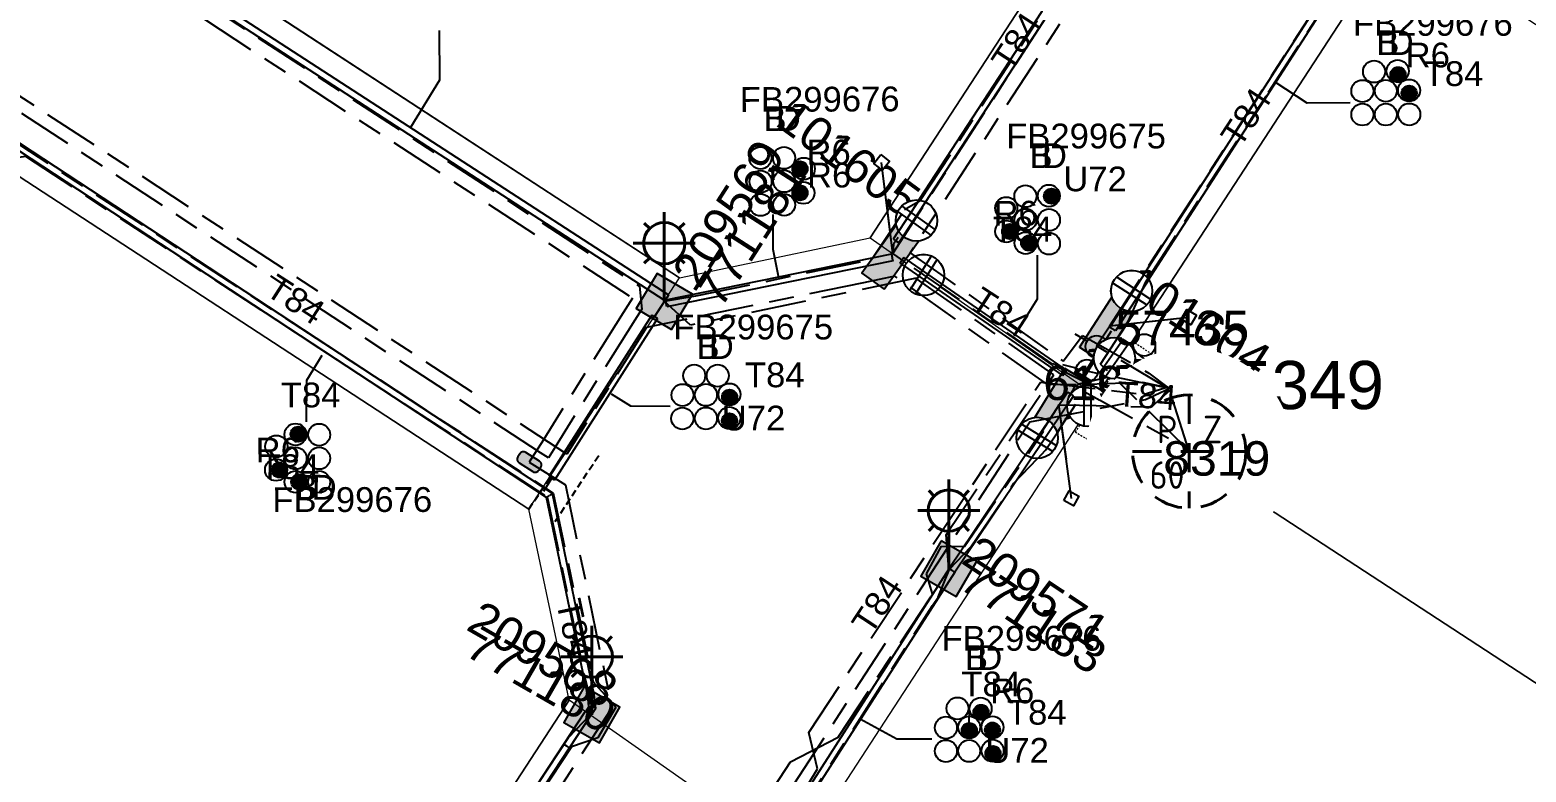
# Model space of a CAD drawing. Header units: metres. Extents: x 0 to 294317, y 0 to 6233398.
# Drawn here: x 293428.3 to 293536.9, y 6231325.6 to 6231379.5 of the extents above; entities that cross this region are included whole.
import ezdxf
from ezdxf.enums import TextEntityAlignment as Align

# ---------------------------------------------------------------- set-up
doc = ezdxf.new("R2010")
doc.units = ezdxf.units.M
for name, pattern in [('Cable Exist UG', [8.2, 4, -1.2, 1.8, -1.2]), ('Dash', [5, 3, -2]), ('DASHED', [0.75, 0.5, -0.25]), ('HIDDEN', [0.375, 0.25, -0.125]), ('HIDDEN2', [0.1875, 0.125, -0.0625])]:
    doc.linetypes.add(name, pattern=pattern)
doc.layers.get('0').update_dxf_attribs({"color": 6})
for name, color, linetype in [('_User Miscellaneous2', 7, 'Continuous'), ('Duct_SP_EXT', 7, 'Continuous'), ('Equip_HV_EXT', 7, 'Continuous'), ('Equip_LV_EXT', 7, 'Continuous'), ('Equip_SL_EXT', 7, 'Continuous'), ('Equip_SP_SL_EXT', 7, 'Continuous'), ('Mains_HV_EXT', 7, 'Continuous'), ('Mains_LV_EXT', 7, 'Continuous'), ('Mains_LV_SL_EXT', 7, 'Continuous'), ('Mains_SL_EXT', 7, 'Continuous'), ('Services_SP_EXT', 7, 'Continuous'), ('Sub_SP_EXT', 7, 'Continuous'), ('SupportsUG_SP_LV_EXT', 7, 'Continuous'), ('SupportsUG_SP_LV_SL_EXT', 7, 'Continuous'), ('Trench_SP_EXT', 7, 'Continuous')]:
    doc.layers.add(name, color=color, linetype=linetype)
for name, color, linetype, lineweight in [('Cadastre Buildings_SP_EXT', 9, 'Continuous', 5), ('Cadastre Land Parcels_SP_EXT', 9, 'Continuous', 5), ('Cadastre Other Property_SP_EXT', 9, 'HIDDEN', 5), ('Cadastre Roads_SP_EXT', 9, 'Continuous', 5)]:
    doc.layers.add(name, color=color, linetype=linetype, lineweight=lineweight)
doc.layers.add('UNKNOWN_FEATURES', color=1, linetype='DASHED', plot=False)
doc.styles.add('COLUMN_LABEL', font='arial.ttf')
doc.styles.add('iecARIAL', font='arial.ttf', dxfattribs={"height": 2})
doc.styles.add('IESYMBOL1', font='isocp.shx')
doc.styles.add('POLE_LABEL', font='arial.ttf')
doc.styles.add('SLCP_LABEL', font='arial.ttf', dxfattribs={"height": 3.5})
doc.styles.get("Standard").update_dxf_attribs({"font": 'arial.ttf'})
doc.styles.add('SWITCH_LABEL', font='arial.ttf', dxfattribs={"height": 2.5})

# ---------------------------------------------------------------- blocks, each defined once
blk = doc.blocks.new('SUB_PADMOUNT_EXT')
for points in [[(0, 0), (-3.84, 1.92), (-3.84, -1.92)], [(0, 0), (3.84, 1.92), (3.84, -1.92)]]:
    blk.add_hatch(color=256).paths.add_polyline_path(points)
for p, q in [((3.84, 1.92), (-3.84, -1.92)), ((-3.84, 1.92), (3.84, -1.92))]:
    blk.add_line(p, q)
blk.add_lwpolyline([(-3.84, -1.92), (3.84, -1.92), (3.84, 1.92), (-3.84, 1.92)], close=True)
for tag, height, flags, p in [('ASSET_NUM', 3.5, 8, (2, 2)), ('STREET_CODE', 0.2, 9, (1.5, 0)), ('CONSTRUCTED_VOLTAGE', 0.2, 9, (1.5, -0.2)), ('OPERATING_VOLTAGE', 0.2, 9, (1.5, -0.6)), ('ORIENTATION', 0.2, 9, (1.5, -0.8)), ('OWNED_BY', 0.2, 9, (1.5, -1)), ('NO_PHASES', 0.2, 9, (1.5, -0.4)), ('OPERATED_BY', 0.2, 9, (1.5, -1.2)), ('SECONDARY_VOLTAGE', 0.2, 9, (1.5, -1.6)), ('STATE', 0.2, 9, (1.5, -1.8)), ('SUBSTATION_TYPE', 0.2, 9, (1.5, -2.2)), ('MAINTAINED_BY', 0.2, 9, (1.5, -1.4)), ('PARENT', 0.2, 9, (1.5, -2)), ('STREETNAME', 0.2, 9, (1.5, -3)), ('SUBURB', 0.2, 9, (1.5, -3.2)), ('USAGE', 0.2, 9, (1.5, -2.4)), ('LEGEND', 0.2, 9, (1.5, -2.6)), ('LOCATION', 0.2, 9, (1.5, -2.8)), ('Z', 0.2, 1, (1.5, -3.6)), ('NOTES', 0.2, 9, (1.5, -3.4))]:
    blk.add_attdef(tag, text='', height=height, dxfattribs=dict(flags=flags)).set_placement(p, align=Align.MIDDLE_LEFT)
blk = doc.blocks.new('COLUMN_EXT')
blk.add_hatch(color=256).paths.add_polyline_path([(-1.49, 1.48), (-1.49, -1.49), (1.48, -1.49), (1.48, 1.48)])
blk.add_lwpolyline([(-1.49, -1.49), (1.48, -1.49), (1.48, 1.48), (-1.49, 1.48)], close=True)
for tag, height, style, flags, p in [('ASSET_NUM', 2.5, 'COLUMN_LABEL', 8, (2, 2)), ('STRUCTURE_PLANT_NUMBER', 0.2, 'POLE_LABEL', 9, (1.81, 0.03)), ('STREET_CODE', 0.2, 'COLUMN_LABEL', 9, (1.81, -0.2))]:
    blk.add_attdef(tag, text='', height=height, dxfattribs=dict(style=style, flags=flags)).set_placement(p, align=Align.MIDDLE_LEFT)
at = {"flags": 9}
for tag, p in [('COLUMN_TYPE', (1.81, -0.4)), ('OWNED_BY', (1.81, -0.6)), ('STATE', (1.81, -0.8)), ('USAGE', (1.81, -1)), ('STREETNAME', (1.81, -1.6)), ('SUBURB', (1.81, -1.8)), ('LEGEND', (1.81, -1.2)), ('LOCATION', (1.81, -1.4)), ('NOTES', (1.81, -2))]:
    blk.add_attdef(tag, text='', height=0.2, dxfattribs=at).set_placement(p, align=Align.MIDDLE_LEFT)
at = {"flags": 1}
blk.add_attdef('Z', (1.81, -2.35), '', height=0.2, dxfattribs=at)
blk = doc.blocks.new('PILLAR_EXT')
blk.add_hatch(color=256).paths.add_polyline_path([(-2.475, 0.99), (-2.475, -0.99), (2.475, -0.99), (2.475, 0.99)])
blk.add_lwpolyline([(-2.475, -0.99), (2.475, -0.99), (2.475, 0.99), (-2.475, 0.99)], close=True)
at = {"style": 'iecARIAL', "flags": 8}
blk.add_attdef('ASSET_NUM', (1.5, 3.5), '', height=2.5, dxfattribs=at)
for tag, p, flags in [('OWNED_BY', (0, -0.2), 9), ('STATE', (0, -0.4), 9), ('SUPPORT_TYPE', (0, -0.6), 9), ('USAGE', (0, -0.8), 9), ('LEGEND', (0, -1), 9), ('LOCATION', (0, -1.2), 9), ('STREETNAME', (0, -1.8), 9), ('SUBURB', (0, -2), 1), ('NOTES', (0, -1.4), 9), ('PARENT', (0, -1.6), 9)]:
    blk.add_attdef(tag, p, '', height=0.2, dxfattribs=dict(flags=flags))
blk = doc.blocks.new('DUCT_EXT')
blk.add_circle((0, 0.8), 0.8)
at = {"flags": 1}
blk.add_attdef('Z', (0, 0), '', height=0.2, dxfattribs=at)
at = {"flags": 9}
for tag, p in [('DUCT_CODE', (0, 0)), ('XSECT_TYPE', (0, -0.2)), ('STATE', (0, -0.6)), ('FB_REFERENCE', (0, -0.4)), ('NOTES', (0, -0.8))]:
    blk.add_attdef(tag, text='', height=0.2, dxfattribs=at).set_placement(p, align=Align.MIDDLE_LEFT)
blk = doc.blocks.new('SL_LANTERN_EXT')
at = {"lineweight": 40}
for p, q in [((-1.46, 5.68), (-1.06, 5.28)), ((0, 1.97), (0, 6.47)), ((1.46, 5.68), (1.06, 5.28)), ((-2.25, 4.22), (2.25, 4.22)), ((-1.46, 2.76), (-1.06, 3.16)), ((0, 0), (0, 2.72)), ((1.46, 2.76), (1.06, 3.16))]:
    blk.add_line(p, q, dxfattribs=at)
blk.add_circle((0, 4.22), 1.5, dxfattribs=at)
at = {"style": 'iecARIAL', "flags": 8}
blk.add_attdef('ASSET_NUM', (1.5, 1.5), '', height=2.5, dxfattribs=at)
for tag, p, height, flags in [('CONSTRUCTED_VOLTAGE', (0.98, -0.65), 0.2, 9), ('CONTROL_TYPE', (0.98, -0.85), 0.2, 9), ('LANTERN_PURPOSE', (0.98, -1.05), 0.2, 9), ('LANTERN_TYPE', (0.98, -1.25), 0.2, 9), ('LNUMBER', (2.18, -3.25), 2.5, 8), ('OPERATING_VOLTAGE', (0.98, -1.65), 0.2, 9), ('ORIENTATION', (0.98, -1.85), 0.2, 9), ('OWNED_BY', (0.98, -2.05), 0.2, 9), ('STATE', (0.98, -2.25), 0.2, 9), ('NO_PHASES', (0.98, -1.45), 0.2, 9), ('USAGE', (0.98, -2.45), 0.2, 9), ('CEXIST', (0.98, -2.65), 0.2, 9), ('CNEW', (0.98, -2.85), 0.2, 9), ('CNUMBER', (0.98, -3.05), 0.2, 9), ('CREMOVE', (0.98, -3.25), 0.2, 9), ('CREPLACE', (0.98, -3.45), 0.2, 9), ('LKINGHEIGHT', (0.98, -3.65), 0.2, 9), ('LBRACKET', (0.98, -3.85), 0.2, 9), ('LBRACKETVOCAB', (0.98, -4.05), 0.2, 9), ('LCATEGORY', (0.98, -4.25), 0.2, 9), ('LCHARGE1', (0.98, -4.45), 0.2, 9), ('LCHARGE1PERCENT', (0.98, -4.65), 0.2, 9), ('LCHARGE2', (0.98, -4.85), 0.2, 9), ('LCHARGE2PERCENT', (0.98, -5.05), 0.2, 9), ('LCHARGE3', (0.98, -5.25), 0.2, 9), ('LCHARGE3PERCENT', (0.98, -5.45), 0.2, 9), ('LEXIST', (0.98, -5.65), 0.2, 9), ('LLAMP', (0.98, -5.85), 0.2, 9), ('LLAMPVOCAB', (0.98, -6.05), 0.2, 9), ('LMAST', (0.98, -6.25), 0.2, 9), ('LMASTVOCAB', (0.98, -6.45), 0.2, 9), ('LNEW', (0.98, -6.65), 0.2, 9), ('LANTNUMBER', (0.98, -6.85), 0.2, 9), ('LOUTREACH', (0.98, -7.25), 0.2, 9), ('LOUTREACHVOCAB', (0.98, -7.45), 0.2, 9), ('LRATECODE', (0.98, -7.65), 0.2, 9), ('LREMOVE', (0.98, -7.85), 0.2, 9), ('LREPLACE', (0.98, -8.05), 0.2, 9), ('LTYPE', (0.98, -8.25), 0.2, 9), ('LTYPEVOCAB', (0.98, -8.45), 0.2, 9), ('LEGEND', (0.98, -8.65), 0.2, 9), ('LOCATION', (0.98, -8.85), 0.2, 9), ('STREETNAME', (0.98, -9.25), 0.2, 9), ('SUBURB', (0.98, -9.45), 0.2, 1), ('NOTES', (0.98, -9.05), 0.2, 9)]:
    blk.add_attdef(tag, p, '', height=height, dxfattribs=dict(flags=flags))
blk = doc.blocks.new('CCP_EXT')
at = {"flags": 9}
for tag, p in [('STATE', (0, -1.8)), ('LEGEND', (0, -1.4)), ('LIFE_SUPPORT', (0, -1.6)), ('NOTES', (0, -2))]:
    blk.add_attdef(tag, text='', height=0.2, dxfattribs=at).set_placement(p, align=Align.MIDDLE_LEFT)
blk.add_wipeout([(0, 0.57), (0.57, 0), (0, -0.57), (-0.57, 0)])
blk.add_lwpolyline([(-0.57, 0), (0, 0.57), (0.57, 0), (0, -0.57), (-0.57, 0)])
at = {"flags": 1}
blk.add_attdef('Z', (0, 0), '', height=0.2, dxfattribs=at)
at = {"flags": 9}
for tag, p in [('CCP_TYPE', (0, 0)), ('CONSTRUCTED_VOLTAGE', (0, -0.2)), ('OPERATING_VOLTAGE', (0, -0.6)), ('ORIENTATION', (0, -0.8)), ('OWNED_BY', (0, -1)), ('NO_PHASES', (0, -0.4)), ('USAGE', (0, -1.2))]:
    blk.add_attdef(tag, text='', height=0.2, dxfattribs=at).set_placement(p, align=Align.MIDDLE_LEFT)
blk = doc.blocks.new('HV_STJ_EXT')
h = blk.add_hatch(color=256)
edge = h.paths.add_edge_path()
edge.add_ellipse((-0.59, 0.13), major_axis=(0.226, 0.226), ratio=1, start_angle=45, end_angle=135)
edge.add_line((-0.91, 0.13), (-0.91, -0.13))
edge.add_ellipse((-0.59, -0.13), major_axis=(0.226, 0.226), ratio=1, start_angle=135, end_angle=225)
edge.add_line((-0.59, -0.45), (0.59, -0.45))
edge.add_ellipse((0.59, -0.13), major_axis=(-0.226, 0.226), ratio=1, start_angle=135, end_angle=225)
edge.add_line((0.91, -0.13), (0.91, 0.13))
edge.add_ellipse((0.59, 0.13), major_axis=(-0.226, 0.226), ratio=1, start_angle=225, end_angle=315)
edge.add_line((0.59, 0.45), (-0.59, 0.45))
blk.add_lwpolyline([(-0.91, 0.13), (-0.91, -0.13, 0.414214), (-0.59, -0.45), (0.59, -0.45, 0.414214), (0.91, -0.13), (0.91, 0.13, 0.414214), (0.59, 0.45), (-0.59, 0.45, 0.414214)], format="xyb", close=True)
for tag, flags, p in [('ORIENTATION', 9, (1.5, 0)), ('Z', 1, (1.5, -0.8)), ('USAGE', 9, (1.5, -0.2)), ('LEGEND', 9, (1.5, -0.4)), ('NOTES', 9, (1.5, -0.6))]:
    blk.add_attdef(tag, text='', height=0.2, dxfattribs=dict(flags=flags)).set_placement(p, align=Align.MIDDLE_LEFT)
blk = doc.blocks.new('LV_UG_DFUSE_CLOSED_EXT')
for points in [[(1, 0), (0, 0)], [(5.04, 0.73), (2.16, -0.72)], [(5.05, -0.71), (2.16, 0.72)], [(6.2, 0.01), (7.2, 0.01)]]:
    blk.add_lwpolyline(points)
for centre in [(1.8, 0), (5.4, 0.01)]:
    blk.add_circle(centre, 0.8)
at = {"flags": 9}
for tag, p in [('ACTUAL_STATUS', (0, 0)), ('CONSTRUCTED_VOLTAGE', (0, -0.2)), ('OPERATING_VOLTAGE', (0, -0.6)), ('ORIENTATION', (0, -0.8)), ('STATE', (0, -1)), ('NO_PHASES', (0, -0.4)), ('SWITCH_TYPE', (0, -1.2)), ('USAGE', (0, -1.4)), ('NOTES', (0, -1.6))]:
    blk.add_attdef(tag, text='', height=0.2, dxfattribs=at).set_placement(p, align=Align.MIDDLE_LEFT)
at = {"flags": 1}
blk.add_attdef('Z', (0, 0), '', height=0.2, dxfattribs=at)
blk = doc.blocks.new('LV_UG_LINKS_CLOSED_EXT')
blk.add_wipeout([(-1.06, 1.06), (-1.18, 0.92), (-1.29, 0.76), (-1.37, 0.59), (-1.43, 0.42), (-1.48, 0.23), (-1.49, 0.05), (-1.49, -0.14), (-1.46, -0.33), (-1.41, -0.51), (-1.33, -0.68), (-1.24, -0.84), (-1.12, -0.99), (-0.99, -1.12), (-0.84, -1.24), (-0.68, -1.33), (-0.51, -1.41), (-0.33, -1.46), (-0.14, -1.49), (0.05, -1.49), (0.23, -1.48), (0.42, -1.43), (0.59, -1.37), (0.76, -1.29), (0.92, -1.18), (1.06, -1.06), (1.18, -0.92), (1.29, -0.76), (1.37, -0.59), (1.43, -0.42), (1.48, -0.23), (1.49, -0.05), (1.49, 0.14), (1.46, 0.33), (1.41, 0.51), (1.33, 0.68), (1.24, 0.84), (1.12, 0.99), (0.99, 1.12), (0.84, 1.24), (0.68, 1.33), (0.51, 1.41), (0.33, 1.46), (0.14, 1.49), (-0.05, 1.49), (-0.23, 1.48), (-0.42, 1.43), (-0.59, 1.37), (-0.76, 1.29), (-0.92, 1.18)])
for p, q in [((-0.25, -1.48), (-0.25, 1.48)), ((0.25, -1.48), (0.25, 1.48))]:
    blk.add_line(p, q)
blk.add_circle((0, 0), 1.5)
at = {"flags": 9}
for tag, p in [('ACTUAL_STATUS', (0, 0)), ('CONSTRUCTED_VOLTAGE', (0, -0.2)), ('OPERATING_VOLTAGE', (0, -0.6)), ('ORIENTATION', (0, -0.8)), ('STATE', (0, -1)), ('NO_PHASES', (0, -0.4)), ('SWITCH_TYPE', (0, -1.2)), ('USAGE', (0, -1.4)), ('NOTES', (0, -1.6))]:
    blk.add_attdef(tag, text='', height=0.2, dxfattribs=at).set_placement(p, align=Align.MIDDLE_LEFT)
at = {"flags": 1}
blk.add_attdef('Z', (0, 0), '', height=0.2, dxfattribs=at)
blk = doc.blocks.new('SWG_HOLEC_SU_NO_EXT')
blk.add_line((1.8, -2), (5.8, -2))
for points in [[(1, 0), (0, 0)], [(6.6, 0), (7.6, 0)]]:
    blk.add_lwpolyline(points)
for points in [[(1.8, -0.8, 1), (1.8, 0.8, 1)], [(5.8, -0.8, 1), (5.8, 0.8, 1)]]:
    blk.add_lwpolyline(points, format="xyb", close=True)
at = {"insert": (5.31, -3.64), "char_height": 1.4, "width": 3.8863, "attachment_point": 1, "rotation": 180}
blk.add_mtext('{\\fArial|b0|i0|c0|p34;N/O}', dxfattribs=at)
at = {"style": 'SWITCH_LABEL', "flags": 8}
blk.add_attdef('ASSET_NUM', text='', height=2.5, rotation=179.9544, dxfattribs=at).set_placement((-2.4, 0), align=Align.MIDDLE_LEFT)
at = {"flags": 1}
blk.add_attdef('Z', (0, 0), '', height=0.2, dxfattribs=at)
at = {"flags": 9}
for tag, p in [('ACTUAL_STATUS', (0, -0.4)), ('CONSTRUCTED_VOLTAGE', (0, -0.6)), ('OPERATING_VOLTAGE', (0, -1)), ('NO_PHASES', (0, -0.8)), ('ORIENTATION', (0, -1.2)), ('OWNED_BY', (0, -1.4)), ('STATE', (0, -1.8)), ('SWITCH_TYPE', (0, -2)), ('PARENT', (0, -1.6)), ('USAGE', (0, -2.2)), ('STREETNAME', (0, -2.6)), ('SUBURB', (0, -2.8)), ('LOCATION', (0, -2.4)), ('NOTES', (0, -3))]:
    blk.add_attdef(tag, text='', height=0.2, dxfattribs=at).set_placement(p, align=Align.MIDDLE_LEFT)
at = {"style": 'SWITCH_LABEL', "flags": 9}
blk.add_attdef('STREET_CODE', text='', height=0.2, dxfattribs=at).set_placement((0, -0.2), align=Align.MIDDLE_LEFT)
blk = doc.blocks.new('SWG_HOLEC_SU_EXT')
blk.add_line((1.8, -2), (5.8, -2))
for points in [[(1, 0), (0, 0)], [(6.6, 0), (7.6, 0)]]:
    blk.add_lwpolyline(points)
for points in [[(1.8, -0.8, 1), (1.8, 0.8, 1)], [(5.8, -0.8, 1), (5.8, 0.8, 1)]]:
    blk.add_lwpolyline(points, format="xyb", close=True)
at = {"style": 'SWITCH_LABEL', "flags": 8}
blk.add_attdef('ASSET_NUM', text='', height=2.5, rotation=179.9544, dxfattribs=at).set_placement((-2.4, 0), align=Align.MIDDLE_LEFT)
at = {"flags": 1}
blk.add_attdef('Z', (0, 0), '', height=0.2, dxfattribs=at)
at = {"flags": 9}
for tag, p in [('ACTUAL_STATUS', (0, -0.4)), ('CONSTRUCTED_VOLTAGE', (0, -0.6)), ('OPERATING_VOLTAGE', (0, -1)), ('NO_PHASES', (0, -0.8)), ('ORIENTATION', (0, -1.2)), ('OWNED_BY', (0, -1.4)), ('STATE', (0, -1.8)), ('SWITCH_TYPE', (0, -2)), ('PARENT', (0, -1.6)), ('USAGE', (0, -2.2)), ('STREETNAME', (0, -2.6)), ('SUBURB', (0, -2.8)), ('LOCATION', (0, -2.4)), ('NOTES', (0, -3))]:
    blk.add_attdef(tag, text='', height=0.2, dxfattribs=at).set_placement(p, align=Align.MIDDLE_LEFT)
at = {"style": 'SWITCH_LABEL', "flags": 9}
blk.add_attdef('STREET_CODE', text='', height=0.2, dxfattribs=at).set_placement((0, -0.2), align=Align.MIDDLE_LEFT)
blk = doc.blocks.new('CABLE_LARGE_EXT')
h = blk.add_hatch(color=256)
edge = h.paths.add_edge_path()
edge.add_arc((0, 0.55), 0.55, 0, 360)
blk.add_circle((0, 0.55), 0.55)
at = {"flags": 1}
blk.add_attdef('Z', (0, 0), '', height=0.2, dxfattribs=at)
at = {"flags": 9}
for tag, p in [('COND_CODE', (0, 0)), ('STATE', (0, -0.4)), ('XSECT_SIZE', (0, -0.6)), ('FB_REFERENCE', (0, -0.2)), ('NOTES', (0, -0.8))]:
    blk.add_attdef(tag, text='', height=0.2, dxfattribs=at).set_placement(p, align=Align.MIDDLE_LEFT)
blk = doc.blocks.new('SLCP_ZELL_EXT')
blk.add_wipeout([(-0.24, 7.5), (-0.71, 7.47), (-1.17, 7.41), (-1.64, 7.32), (-2.09, 7.21), (-2.54, 7.06), (-2.98, 6.89), (-3.41, 6.69), (-3.82, 6.46), (-4.22, 6.21), (-4.6, 5.93), (-4.96, 5.63), (-5.31, 5.31), (-5.63, 4.96), (-5.93, 4.6), (-6.21, 4.22), (-6.46, 3.82), (-6.69, 3.41), (-6.89, 2.98), (-7.06, 2.54), (-7.21, 2.09), (-7.32, 1.64), (-7.41, 1.17), (-7.47, 0.71), (-7.5, 0.24), (-7.5, -0.24), (-7.47, -0.71), (-7.41, -1.17), (-7.32, -1.64), (-7.21, -2.09), (-7.06, -2.54), (-6.89, -2.98), (-6.69, -3.41), (-6.46, -3.82), (-6.21, -4.22), (-5.93, -4.6), (-5.63, -4.96), (-5.31, -5.31), (-4.96, -5.63), (-4.6, -5.93), (-4.22, -6.21), (-3.82, -6.46), (-3.41, -6.69), (-2.98, -6.89), (-2.54, -7.06), (-2.09, -7.21), (-1.64, -7.32), (-1.17, -7.41), (-0.71, -7.47), (-0.24, -7.5), (0.24, -7.5), (0.71, -7.47), (1.17, -7.41), (1.64, -7.32), (2.09, -7.21), (2.54, -7.06), (2.98, -6.89), (3.41, -6.69), (3.82, -6.46), (4.22, -6.21), (4.6, -5.93), (4.96, -5.63), (5.31, -5.31), (5.63, -4.96), (5.93, -4.6), (6.21, -4.22), (6.46, -3.82), (6.69, -3.41), (6.89, -2.98), (7.06, -2.54), (7.21, -2.09), (7.32, -1.64), (7.41, -1.17), (7.47, -0.71), (7.5, -0.24), (7.5, 0.24), (7.47, 0.71), (7.41, 1.17), (7.32, 1.64), (7.21, 2.09), (7.06, 2.54), (6.89, 2.98), (6.69, 3.41), (6.46, 3.82), (6.21, 4.22), (5.93, 4.6), (5.63, 4.96), (5.31, 5.31), (4.96, 5.63), (4.6, 5.93), (4.22, 6.21), (3.82, 6.46), (3.41, 6.69), (2.98, 6.89), (2.54, 7.06), (2.09, 7.21), (1.64, 7.32), (1.17, 7.41), (0.71, 7.47), (0.24, 7.5)])
at = {"linetype": 'Dash', "lineweight": 40, "ltscale": 0.7}
for p, q in [((0, 4.11), (0, -4.11)), ((-4.11, 0), (4.11, 0))]:
    blk.add_line(p, q, dxfattribs=at)
blk.add_circle((0, 0), 4.11, dxfattribs=at)
at = {"lineweight": 40, "style": 'IESYMBOL1'}
for s, p in [('P', (-1.6, 0)), ('Z', (1.7, 0)), ('60', (-1.61, -3.31))]:
    blk.add_text(s, height=2, dxfattribs=at).set_placement(p, align=Align.BOTTOM_CENTER)
at = {"style": 'SLCP_LABEL'}
for tag, height, flags, p in [('ASSET_NUM', 2.5, 8, (2, 2)), ('STREET_CODE', 0.2, 9, (0, -0.2))]:
    blk.add_attdef(tag, text='', height=height, dxfattribs=dict(at, flags=flags)).set_placement(p, align=Align.MIDDLE_LEFT)
at = {"flags": 1}
blk.add_attdef('Z', (0, 0), '', height=0.2, dxfattribs=at)
at = {"flags": 9}
for tag, p in [('CONSTRUCTED_VOLTAGE', (0, -0.4)), ('CONTROL_TYPE', (0, -0.6)), ('OPERATING_VOLTAGE', (0, -1)), ('NO_PHASES', (0, -0.8)), ('ORIENTATION', (0, -1.2)), ('OWNED_BY', (0, -1.4)), ('STATE', (0, -2)), ('USAGE', (0, -1.6)), ('LOCATION', (0, -1.8)), ('NOTES', (0, -2.2))]:
    blk.add_attdef(tag, text='', height=0.2, dxfattribs=at).set_placement(p, align=Align.MIDDLE_LEFT)

msp = doc.modelspace()

# ---------------------------------------------------------------- linework, layer by layer
at = {"layer": 'Cadastre Land Parcels_SP_EXT', "linetype": 'Continuous'}
for points in [[(293489.29, 6231364.36), (293511.2, 6231397.99), (293463.34, 6231429.2), (293435.96, 6231387.21), (293475.44, 6231361.45), (293489.29, 6231364.36)], [(293483.84, 6231319.27), (293545.58, 6231278.97), (293566.93, 6231312.87), (293505.7, 6231352.85), (293483.84, 6231319.27)]]:
    msp.add_lwpolyline(points, close=True, dxfattribs=at)
msp.add_lwpolyline([(293452.51, 6231307.86), (293467.43, 6231330.78), (293464.5, 6231344.65), (293420.53, 6231373.37)], dxfattribs=at)
at = {"layer": 'Cadastre Roads_SP_EXT', "linetype": 'Continuous'}
msp.add_lwpolyline([(293313.24, 6231443.39), (293340.05, 6231425.91), (293366.85, 6231408.43), (293393.69, 6231390.9), (293420.53, 6231373.37), (293464.5, 6231344.65), (293475.44, 6231361.45), (293368.99, 6231430.91), (293326.69, 6231458.51), (293320.58, 6231451.64), (293313.24, 6231443.39)], close=True, dxfattribs=at)
msp.add_lwpolyline([(293483.84, 6231319.27), (293467.43, 6231330.78), (293452.51, 6231307.86)], dxfattribs=at)
at = {"layer": 'Duct_SP_EXT'}
for p, q in [((293436.54, 6231384.38), (293474.39, 6231359.8)), ((293436.8, 6231384.78), (293474.65, 6231360.21)), ((293466.23, 6231345.8), (293422.59, 6231374.47)), ((293465.8, 6231345.51), (293422.33, 6231374.06)), ((293474.39, 6231359.8), (293474.52, 6231360)), ((293474.65, 6231360.21), (293474.52, 6231360)), ((293474.43, 6231359.82), (293474.48, 6231359.58)), ((293474.53, 6231359.35), (293474.48, 6231359.58)), ((293473.44, 6231358.75), (293465.96, 6231347.02)), ((293473.85, 6231358.49), (293466.36, 6231346.76)), ((293473.44, 6231358.75), (293473.64, 6231358.62)), ((293473.85, 6231358.49), (293473.64, 6231358.62)), ((293503.27, 6231354.36), (293503.41, 6231354.56)), ((293503.54, 6231354.76), (293503.41, 6231354.56)), ((293465.96, 6231347.02), (293466.16, 6231346.89)), ((293466.36, 6231346.76), (293466.16, 6231346.89)), ((293465.8, 6231345.51), (293466.01, 6231345.65)), ((293468.79, 6231331.11), (293465.8, 6231345.51)), ((293466.23, 6231345.8), (293466.01, 6231345.65)), ((293469.26, 6231331.18), (293466.23, 6231345.8)), ((293495.01, 6231340.35), (293482.2, 6231320.34)), ((293495.42, 6231340.09), (293482.61, 6231320.08)), ((293495.01, 6231340.35), (293495.22, 6231340.22)), ((293495.02, 6231340.35), (293495.22, 6231340.22)), ((293495.42, 6231340.08), (293495.22, 6231340.22)), ((293495.42, 6231340.09), (293495.22, 6231340.22)), ((293468.79, 6231331.11), (293469.03, 6231331.14)), ((293468.87, 6231330.33), (293468.79, 6231331.11)), ((293469.26, 6231331.18), (293469.03, 6231331.14)), ((293469.37, 6231330.21), (293469.26, 6231331.18)), ((293467.05, 6231327.59), (293468.61, 6231329.99)), ((293467.45, 6231327.33), (293469.02, 6231329.73)), ((293468.61, 6231329.99), (293468.81, 6231329.86)), ((293468.68, 6231330.04), (293468.87, 6231330.33)), ((293468.68, 6231330.04), (293468.88, 6231329.91)), ((293469.02, 6231329.73), (293468.81, 6231329.86)), ((293468.87, 6231330.33), (293469.12, 6231330.27)), ((293469.08, 6231329.78), (293468.88, 6231329.91)), ((293469.08, 6231329.78), (293469.37, 6231330.21)), ((293469.37, 6231330.21), (293469.12, 6231330.27)), ((293452.65, 6231305.64), (293467.05, 6231327.59)), ((293467.05, 6231327.59), (293467.25, 6231327.46)), ((293467.45, 6231327.33), (293467.25, 6231327.46)), ((293453.05, 6231305.37), (293467.45, 6231327.33))]:
    msp.add_line(p, q, dxfattribs=at)
for points in [[(293457.99, 6231379.4), (293458.02, 6231375.8), (293455.91, 6231372.37)], [(293524.12, 6231374.17), (293521.01, 6231374.14), (293518.67, 6231375.65)], [(293482.22, 6231366.04), (293482.22, 6231363.53), (293482.64, 6231361.47)], [(293501.4, 6231363.11), (293501.4, 6231359.91), (293499.96, 6231357.57)], [(293448.38, 6231350.99), (293448.39, 6231354.02), (293449.51, 6231355.83)], [(293474.76, 6231352.12), (293471.9, 6231352.13), (293470.5, 6231353.01)], [(293496.46, 6231330), (293496.44, 6231329.15)], [(293493.76, 6231327.96), (293491.21, 6231327.95), (293488.56, 6231329.4)], [(293493.76, 6231327.96), (293491.21, 6231327.95), (293488.56, 6231329.4)]]:
    msp.add_lwpolyline(points, dxfattribs=at)
at = {"layer": 'Mains_HV_EXT', "linetype": 'Cable Exist UG'}
msp.add_lwpolyline([(293438.25, 6231395.66), (293438.4, 6231393.65), (293433.12, 6231385.34), (293433.12, 6231385.34), (293434.09, 6231384.7), (293434.09, 6231384.7), (293472.04, 6231359.98), (293471.35, 6231358.9), (293471.35, 6231358.9), (293465.56, 6231349.7), (293464.54, 6231348.08)], dxfattribs=at)
msp.add_lwpolyline([(293464.54, 6231348.08), (293467.16, 6231346.42), (293470.53, 6231330.24), (293454.18, 6231305), (293454.16, 6231304.96), (293454.16, 6231304.96, -0.132867), (293447.31, 6231300.27), (293447.31, 6231300.27), (293447.25, 6231300.26), (293444.75, 6231299.64), (293444.75, 6231299.64, 0.671799), (293439.76, 6231269.53)], format="xyb", dxfattribs=at)
at = {"layer": 'Mains_LV_EXT', "linetype": 'Cable Exist UG'}
msp.add_lwpolyline([(293436.47, 6231384.36), (293438, 6231383.36), (293438, 6231383.36), (293472.53, 6231360.84), (293472.72, 6231359.18), (293472.72, 6231359.18), (293472.2, 6231358.37), (293466.41, 6231349.17), (293465.93, 6231348.38), (293465.35, 6231348.75), (293465.35, 6231348.75), (293427.31, 6231373.65), (293423.94, 6231375.77), (293422.53, 6231374.33)], dxfattribs=at)
msp.add_lwpolyline([(293422.56, 6231374.32), (293426.24, 6231371.97), (293426.24, 6231371.97), (293466.28, 6231345.83), (293469.17, 6231332.11), (293470.82, 6231330.27), (293469.52, 6231328.06), (293467.61, 6231327.4), (293453.15, 6231305.38), (293453.13, 6231305.35), (293453.13, 6231305.35, -0.116791), (293447.5, 6231301.44), (293447.5, 6231301.44), (293447.46, 6231301.43), (293444.05, 6231300.47), (293444.05, 6231300.47, 0.599319), (293436.11, 6231270.68), (293436.11, 6231270.68), (293436.92, 6231269.93), (293438.72, 6231268.87)], format="xyb", dxfattribs=at)
at = {"layer": 'Mains_SL_EXT', "linetype": 'Cable Exist UG'}
msp.add_lwpolyline([(293420.69, 6231375.57), (293421.3, 6231374.01), (293421.3, 6231374.01), (293427.05, 6231370.14), (293427.98, 6231370.28), (293465.84, 6231345.54), (293468.73, 6231331.72), (293468.96, 6231330.5)], dxfattribs=at)
for points in [[(293458.36, 6231269.41), (293461.49, 6231271.43), (293463.17, 6231273.68), (293463.17, 6231273.68, 0.16672), (293466.47, 6231284.88), (293466.47, 6231284.88, -0.163077), (293467.15, 6231296.28), (293467.15, 6231296.28), (293467.2, 6231296.38), (293481.6, 6231318.71), (293482.35, 6231318.93), (293483.45, 6231320.61), (293483.63, 6231321.76), (293493.81, 6231337.67), (293494.23, 6231338.26), (293495.03, 6231340.29)], [(293469, 6231329.78), (293467.36, 6231328.05), (293452.65, 6231305.59), (293452.64, 6231305.57), (293452.64, 6231305.57, -0.107849), (293447.63, 6231302.04), (293447.63, 6231302.04), (293447.58, 6231302.02), (293443.6, 6231300.85), (293443.6, 6231300.85, 1), (293456.3, 6231267.2), (293456.3, 6231267.2), (293457.28, 6231267.81), (293458.36, 6231269.41)]]:
    msp.add_lwpolyline(points, format="xyb", dxfattribs=at)
at = {"layer": 'Trench_SP_EXT', "linetype": 'Cable Exist UG'}
for points in [[(293490.93, 6231363.22), (293490.32, 6231368.15)], [(293491.31, 6231364.37), (293490.98, 6231363.9), (293490.93, 6231363.22)], [(293491.81, 6231362.62), (293490.93, 6231363.22)], [(293473.64, 6231358.62), (293474.52, 6231360)], [(293506.68, 6231357.97), (293511.02, 6231358.44)], [(293503.17, 6231354.74), (293504.86, 6231353.9)], [(293502.96, 6231352.25), (293503.64, 6231347.23)], [(293466.16, 6231346.89), (293465.56, 6231345.95)]]:
    msp.add_lwpolyline(points, dxfattribs=at)
for points in [[(293506.77, 6231357.57), (293504.91, 6231354.65), (293504.91, 6231354.65, 0.403898), (293504.96, 6231353.99), (293504.96, 6231353.99), (293507.21, 6231352.33)], [(293503.69, 6231352.83), (293504.03, 6231353.38), (293504.14, 6231353.55), (293504.14, 6231353.55, -0.120762), (293505.08, 6231353.87)]]:
    msp.add_lwpolyline(points, format="xyb", dxfattribs=at)
at = {"layer": 'UNKNOWN_FEATURES'}
for points in [[(293466.41, 6231343.75), (293469.68, 6231348.7)], [(293464.5, 6231344.65), (293466.08, 6231346.98)]]:
    msp.add_lwpolyline(points, dxfattribs=at)

# ---------------------------------------------------------------- block references
at = {"layer": 'Duct_SP_EXT'}
for name, p in [('DUCT_EXT', (293525.86, 6231375.63)), ('DUCT_EXT', (293527.57, 6231375.67)), ('CABLE_LARGE_EXT', (293527.6, 6231375.66)), ('DUCT_EXT', (293525.01, 6231374.21)), ('DUCT_EXT', (293526.71, 6231374.23)), ('DUCT_EXT', (293528.4, 6231374.26)), ('CABLE_LARGE_EXT', (293528.4, 6231374.31)), ('DUCT_EXT', (293525.01, 6231372.51)), ('DUCT_EXT', (293526.71, 6231372.51)), ('DUCT_EXT', (293528.41, 6231372.52)), ('DUCT_EXT', (293476.51, 6231353.55)), ('DUCT_EXT', (293478.22, 6231353.55)), ('DUCT_EXT', (293475.66, 6231352.14)), ('DUCT_EXT', (293477.36, 6231352.15)), ('DUCT_EXT', (293479.07, 6231352.19)), ('CABLE_LARGE_EXT', (293479.08, 6231352.24)), ('DUCT_EXT', (293475.65, 6231350.44)), ('DUCT_EXT', (293477.36, 6231350.45)), ('DUCT_EXT', (293479.06, 6231350.48)), ('CABLE_LARGE_EXT', (293479.07, 6231350.52)), ('DUCT_EXT', (293495.62, 6231329.39)), ('DUCT_EXT', (293497.3, 6231329.37)), ('DUCT_EXT', (293494.78, 6231327.99)), ('DUCT_EXT', (293496.47, 6231328.02)), ('CABLE_LARGE_EXT', (293497.33, 6231329.36)), ('DUCT_EXT', (293498.16, 6231328.02)), ('CABLE_LARGE_EXT', (293496.48, 6231328.04)), ('CABLE_LARGE_EXT', (293498.16, 6231328.07)), ('DUCT_EXT', (293494.78, 6231326.29)), ('DUCT_EXT', (293496.47, 6231326.3)), ('DUCT_EXT', (293498.17, 6231326.32)), ('CABLE_LARGE_EXT', (293498.2, 6231326.37))]:
    msp.add_blockref(name, p, dxfattribs=at)
for name, p, rotation in [('DUCT_EXT', (293480.52, 6231370.15), 270.2348174576209), ('DUCT_EXT', (293482.23, 6231370.16), 270.2348174576209), ('CABLE_LARGE_EXT', (293483.64, 6231369.36), 270.2348174576209), ('DUCT_EXT', (293483.67, 6231369.37), 270.2348174576209), ('DUCT_EXT', (293480.53, 6231368.44), 270.2348174576209), ('DUCT_EXT', (293482.24, 6231368.46), 270.2348174576209), ('CABLE_LARGE_EXT', (293483.64, 6231367.62), 270.2348174576209), ('DUCT_EXT', (293483.64, 6231367.62), 270.2348174576209), ('DUCT_EXT', (293501.35, 6231367.38), 90), ('DUCT_EXT', (293503.05, 6231367.41), 90), ('CABLE_LARGE_EXT', (293503, 6231367.38), 90), ('DUCT_EXT', (293480.53, 6231366.74), 270.2348174576209), ('DUCT_EXT', (293482.24, 6231366.75), 270.2348174576209), ('DUCT_EXT', (293499.96, 6231366.52), 90), ('DUCT_EXT', (293499.96, 6231364.82), 90), ('DUCT_EXT', (293501.36, 6231365.67), 90), ('DUCT_EXT', (293503.06, 6231365.66), 90), ('CABLE_LARGE_EXT', (293499.96, 6231364.82), 90), ('DUCT_EXT', (293501.37, 6231363.98), 90), ('CABLE_LARGE_EXT', (293501.34, 6231363.98), 90), ('DUCT_EXT', (293503.06, 6231363.94), 90), ('DUCT_EXT', (293448.37, 6231350.08), 90), ('CABLE_LARGE_EXT', (293448.32, 6231350.1), 90), ('DUCT_EXT', (293450.09, 6231350.06), 90), ('DUCT_EXT', (293446.98, 6231349.21), 90), ('DUCT_EXT', (293448.38, 6231348.35), 90), ('DUCT_EXT', (293450.09, 6231348.35), 90), ('DUCT_EXT', (293446.96, 6231347.51), 90), ('CABLE_LARGE_EXT', (293446.94, 6231347.5), 90), ('DUCT_EXT', (293448.38, 6231346.64), 90), ('CABLE_LARGE_EXT', (293448.36, 6231346.64), 90), ('DUCT_EXT', (293450.09, 6231346.64), 90)]:
    msp.add_blockref(name, p, dxfattribs=dict(at, rotation=rotation))
at = {"layer": 'Equip_HV_EXT', "rotation": 327.2777569857221}
msp.add_blockref('HV_STJ_EXT', (293464.54, 6231348.08), dxfattribs=at)
at = {"layer": 'Equip_LV_EXT'}
for p, rotation in [((293510.41, 6231353.79), 150.2179619671409), ((293510.28, 6231353.51), 166.9447526782667), ((293510.3, 6231353.29), 197.1027292044425), ((293510.53, 6231352.83), 220.5705943588909)]:
    msp.add_blockref('LV_UG_DFUSE_CLOSED_EXT', p, dxfattribs=dict(at, rotation=rotation))
at = {"layer": 'Equip_SP_SL_EXT'}
ref = msp.add_blockref('SL_LANTERN_EXT', (293474.34, 6231359.75), dxfattribs=at)
ref.add_attrib('ASSET_NUM', '209569', dxfattribs={"layer": '0', "height": 2.5, "rotation": 57.267, "style": 'iecARIAL'}).set_placement((293475.84, 6231361.25), align=Align.MIDDLE_LEFT)
ref = msp.add_blockref('SL_LANTERN_EXT', (293494.99, 6231340.33), dxfattribs=at)
ref.add_attrib('ASSET_NUM', '209571', dxfattribs={"layer": '0', "height": 2.5, "rotation": 326.4213, "style": 'iecARIAL'}).set_placement((293496.49, 6231341.83), align=Align.MIDDLE_LEFT)
ref = msp.add_blockref('SL_LANTERN_EXT', (293469.08, 6231329.72), dxfattribs=at)
ref.add_attrib('ASSET_NUM', '209568', dxfattribs={"layer": '0', "height": 2.5, "rotation": 330.0692, "style": 'iecARIAL'}).set_placement((293470.58, 6231331.22), align=Align.MIDDLE_RIGHT)
at = {"layer": 'Sub_SP_EXT'}
ref = msp.add_blockref('SUB_PADMOUNT_EXT', (293510.98, 6231353.42), dxfattribs=at)
ref.add_attrib('ASSET_NUM', '25349', dxfattribs={"layer": '0', "height": 3.5}).set_placement((293512.98, 6231353.67), align=Align.MIDDLE_LEFT)
at = {"layer": 'SupportsUG_SP_LV_EXT'}
ref = msp.add_blockref('PILLAR_EXT', (293490.93, 6231363.22), dxfattribs=dict(at, rotation=54.43442551759293))
ref.add_attrib('ASSET_NUM', '101605', dxfattribs={"layer": '0', "height": 2.5, "rotation": 323.7922, "style": 'iecARIAL'}).set_placement((293492.43, 6231366.72), align=Align.MIDDLE_RIGHT)
ref = msp.add_blockref('PILLAR_EXT', (293506.65, 6231357.96), dxfattribs=dict(at, rotation=236.9998827035259))
ref.add_attrib('ASSET_NUM', '101604', dxfattribs={"layer": '0', "height": 2.5, "rotation": 327.1165, "style": 'iecARIAL'}).set_placement((293508.15, 6231361.46), align=Align.MIDDLE_LEFT)
ref = msp.add_blockref('PILLAR_EXT', (293502.96, 6231352.25), dxfattribs=dict(at, rotation=58.48126328239504))
ref.add_attrib('ASSET_NUM', '101603', dxfattribs={"layer": '0', "height": 2.5, "rotation": 327.9946, "style": 'iecARIAL'}).set_placement((293504.46, 6231355.75), align=Align.MIDDLE_LEFT)
at = {"layer": 'SupportsUG_SP_LV_SL_EXT'}
ref = msp.add_blockref('COLUMN_EXT', (293474.34, 6231359.75), dxfattribs=dict(at, rotation=59.19975121168066))
ref.add_attrib('ASSET_NUM', '771181', dxfattribs={"layer": '0', "height": 2.5, "rotation": 57.267, "style": 'COLUMN_LABEL'}).set_placement((293476.34, 6231360.5), align=Align.TOP_LEFT)
ref = msp.add_blockref('COLUMN_EXT', (293494.99, 6231340.33), dxfattribs=dict(at, rotation=240.0089343979342))
ref.add_attrib('ASSET_NUM', '771183', dxfattribs={"layer": '0', "height": 2.5, "rotation": 326.4213, "style": 'COLUMN_LABEL'}).set_placement((293496.99, 6231341.08), align=Align.TOP_LEFT)
ref = msp.add_blockref('COLUMN_EXT', (293469.08, 6231329.72), dxfattribs=dict(at, rotation=240.258366437291))
ref.add_attrib('ASSET_NUM', '771180', dxfattribs={"layer": '0', "height": 2.5, "rotation": 330.0692, "style": 'COLUMN_LABEL'}).set_placement((293471.08, 6231330.47), align=Align.TOP_RIGHT)

# ---------------------------------------------------------------- texts
at = {"layer": '_User Miscellaneous2'}
for s, p in [('FB299676', (293524.32, 6231379.03)), ('B', (293526.02, 6231377.63)), ('D', (293526.92, 6231377.63)), ('R6', (293528.15, 6231376.73)), ('T84', (293529.46, 6231375.38)), ('FB299675', (293499.15, 6231370.85)), ('B', (293500.85, 6231369.43)), ('D', (293501.75, 6231369.42)), ('FB299675', (293474.99, 6231356.98)), ('B', (293476.68, 6231355.56)), ('D', (293477.57, 6231355.56)), ('T84', (293480.19, 6231353.51)), ('T84', (293446.5, 6231352.05)), ('U72', (293478.51, 6231350.37)), ('FB299676', (293494.46, 6231334.38)), ('B', (293496.16, 6231332.98)), ('D', (293497.06, 6231332.98)), ('T84', (293495.9, 6231331.06)), ('R6', (293497.98, 6231330.56)), ('T84', (293499.21, 6231329.01)), ('U72', (293497.64, 6231326.24))]:
    msp.add_text(s, height=1.8, dxfattribs=at).set_placement(p)
for s, rotation, p in [('FB299676', 0.2348, (293479.82, 6231373.5)), ('B', 0.2348, (293481.54, 6231372.11)), ('D', 0.2348, (293482.44, 6231372.12)), ('R6', 0.0917, (293484.66, 6231369.68)), ('R6', 0.0828, (293484.7, 6231368.01)), ('U72', 359.8583, (293503.3, 6231367.74)), ('R6', 0.119, (293498.24, 6231365.24)), ('T84', 359.8585, (293498.18, 6231364.1)), ('R6', 0.0525, (293444.68, 6231348.05)), ('T84', 359.8973, (293444.96, 6231346.84)), ('B', 359.9589, (293447.52, 6231345.35)), ('D', 359.0011, (293448.73, 6231345.36)), ('FB299676', 0.0297, (293445.89, 6231344.45))]:
    msp.add_text(s, height=1.8, rotation=rotation, dxfattribs=at).set_placement(p)
at = {"layer": 'Cadastre Other Property_SP_EXT'}
msp.add_text('082010', height=1.8, dxfattribs=at).set_placement((293507.33, 6231345.6))
at = {"layer": 'Mains_LV_EXT'}
for rotation, p in [(56.7483, (293499.48, 6231376.3)), (56.8413, (293516.13, 6231370.82)), (327.2779, (293445.27, 6231360.29)), (326.9788, (293496.44, 6231359.37)), (56.6562, (293489.34, 6231335.43)), (282.0584, (293466.48, 6231337.92))]:
    msp.add_text('T84', height=1.8, rotation=rotation, dxfattribs=at).set_placement(p)

# ---------------------------------------------------------------- next in the draw order: block references
at = {"layer": 'Equip_LV_EXT', "rotation": 58.48126328239504}
msp.add_blockref('LV_UG_LINKS_CLOSED_EXT', (293501.4, 6231349.83), dxfattribs=at)
at = {"layer": 'Services_SP_EXT'}
for p, rotation in [((293490.11, 6231369.83), 276.4344255732998), ((293512.41, 6231358.6), 194.9998826879992), ((293503.88, 6231345.44), 16.48126353276158)]:
    msp.add_blockref('CCP_EXT', p, dxfattribs=dict(at, rotation=rotation))

# ---------------------------------------------------------------- next in the draw order: linework, layer by layer
at = {"layer": 'Cadastre Buildings_SP_EXT', "linetype": 'Continuous'}
msp.add_lwpolyline([(293588.28, 6231346.77), (293527.56, 6231386.41), (293505.7, 6231352.85), (293566.93, 6231312.87), (293588.28, 6231346.77)], close=True, dxfattribs=at)
at = {"layer": 'Cadastre Other Property_SP_EXT', "linetype": 'HIDDEN2'}
msp.add_lwpolyline([(293508.33, 6231356.82), (293504.17, 6231350.26), (293511.56, 6231345.9), (293515.59, 6231352.09), (293508.33, 6231356.82)], close=True, dxfattribs=at)
at = {"layer": 'Cadastre Roads_SP_EXT', "linetype": 'Continuous'}
msp.add_lwpolyline([(293489.29, 6231364.36), (293505.7, 6231352.85), (293527.56, 6231386.41), (293549.42, 6231419.91), (293571.27, 6231453.41), (293593.1, 6231486.94), (293593.5, 6231487.56), (293606.85, 6231503.84), (293623.4, 6231516.84), (293589.9, 6231541.64), (293591.69, 6231529.8), (293584.57, 6231510.53), (293558.19, 6231470.02), (293534.69, 6231434.01), (293511.2, 6231397.99), (293489.29, 6231364.36)], close=True, dxfattribs=at)
at = {"layer": 'Mains_LV_EXT', "linetype": 'Cable Exist UG'}
msp.add_lwpolyline([(293464.28, 6231276.03, 0.129535), (293465.94, 6231284.78), (293465.94, 6231284.78, -0.163455), (293466.7, 6231296.52), (293466.7, 6231296.52), (293466.76, 6231296.65), (293477.31, 6231313.3), (293477.01, 6231316.48), (293483.51, 6231326.31), (293486.96, 6231328.11), (293493.81, 6231338.5), (293493.38, 6231339.95), (293494.47, 6231341.96), (293496.12, 6231341.94), (293501.87, 6231350.31)], format="xyb", dxfattribs=at)

# ---------------------------------------------------------------- next in the draw order: block references
at = {"layer": 'Equip_LV_EXT'}
for p, rotation in [((293493.15, 6231361.66), 327.8851695063823), ((293508.26, 6231360.5), 236.9998827035259)]:
    msp.add_blockref('LV_UG_LINKS_CLOSED_EXT', p, dxfattribs=dict(at, rotation=rotation))
msp.add_blockref('LV_UG_LINKS_CLOSED_EXT', (293505.07, 6231352.15), dxfattribs=at)

# ---------------------------------------------------------------- next in the draw order: linework, layer by layer
at = {"layer": 'Duct_SP_EXT'}
for p, q in [((293490.94, 6231362.69), (293474.53, 6231359.35)), ((293490.94, 6231362.69), (293490.89, 6231362.93)), ((293491.45, 6231362.53), (293491.58, 6231362.72)), ((293503.27, 6231354.36), (293491.45, 6231362.53)), ((293491.72, 6231362.92), (293491.58, 6231362.72)), ((293503.54, 6231354.76), (293491.72, 6231362.92)), ((293503.64, 6231353.16), (293495.02, 6231340.35)), ((293504.04, 6231352.89), (293495.42, 6231340.08)), ((293503.64, 6231353.16), (293503.84, 6231353.02)), ((293504.04, 6231352.89), (293503.84, 6231353.02))]:
    msp.add_line(p, q, dxfattribs=at)
at = {"layer": 'Mains_SL_EXT', "linetype": 'Cable Exist UG'}
msp.add_lwpolyline([(293494.99, 6231340.33), (293494.8, 6231342.81), (293494.8, 6231342.81), (293502.62, 6231354.41), (293492.61, 6231361.42), (293492.61, 6231361.42), (293476.23, 6231358.01), (293474.34, 6231359.75)], dxfattribs=at)
at = {"layer": 'Services_SP_EXT'}
msp.add_lwpolyline([(293502.96, 6231352.25), (293503.88, 6231345.44)], dxfattribs=at)

# ---------------------------------------------------------------- next in the draw order: block references
at = {"layer": 'Equip_LV_EXT'}
for p, rotation in [((293492.64, 6231365.61), 54.43442549046394), ((293507.01, 6231355.62), 145.2221684555804)]:
    msp.add_blockref('LV_UG_LINKS_CLOSED_EXT', p, dxfattribs=dict(at, rotation=rotation))

# ---------------------------------------------------------------- next in the draw order: linework, layer by layer
at = {"layer": 'Duct_SP_EXT'}
for p, q in [((293511.29, 6231395.45), (293490.96, 6231364.25)), ((293511.69, 6231395.18), (293491.36, 6231363.99)), ((293525.72, 6231387.42), (293506.68, 6231357.87)), ((293526.13, 6231387.16), (293507.09, 6231357.61)), ((293490.96, 6231364.25), (293491.16, 6231364.12)), ((293491.36, 6231363.99), (293491.16, 6231364.12)), ((293490.84, 6231363.17), (293474.43, 6231359.82)), ((293490.84, 6231363.17), (293490.89, 6231362.93)), ((293506.68, 6231357.87), (293506.89, 6231357.74)), ((293507.09, 6231357.61), (293506.89, 6231357.74))]:
    msp.add_line(p, q, dxfattribs=at)
at = {"layer": 'Mains_LV_EXT', "linetype": 'Cable Exist UG'}
for points in [[(293490.93, 6231363.22), (293510.94, 6231394.02), (293513.33, 6231393.86), (293514.44, 6231395.55), (293513.45, 6231397.71), (293514.06, 6231398.69)], [(293506.68, 6231357.97), (293525.76, 6231387.48)]]:
    msp.add_lwpolyline(points, dxfattribs=at)
at = {"layer": 'Mains_SL_EXT', "linetype": 'Cable Exist UG'}
msp.add_lwpolyline([(293474.34, 6231359.75), (293476.64, 6231360.14), (293476.64, 6231360.14), (293489.39, 6231362.79), (293491.78, 6231366.41), (293492.92, 6231367.06), (293510.91, 6231394.69), (293512.27, 6231396.1)], dxfattribs=at)
at = {"layer": 'Services_SP_EXT'}
for points in [[(293490.93, 6231363.22), (293490.11, 6231369.83)], [(293506.65, 6231357.96), (293512.41, 6231358.6)]]:
    msp.add_lwpolyline(points, dxfattribs=at)

# ---------------------------------------------------------------- next in the draw order: block references
at = {"layer": 'Equip_HV_EXT'}
ref = msp.add_blockref('SWG_HOLEC_SU_NO_EXT', (293509.48, 6231354.56), dxfattribs=dict(at, rotation=329.4702942208667))
ref.add_attrib('ASSET_NUM', '57435', dxfattribs={"layer": '0', "height": 2.5, "style": 'SWITCH_LABEL'}).set_placement((293507.08, 6231355.81), align=Align.BOTTOM_LEFT)
ref = msp.add_blockref('SWG_HOLEC_SU_EXT', (293509.11, 6231353.81), dxfattribs=dict(at, rotation=359.5697196511292))
ref.add_attrib('ASSET_NUM', '61995', dxfattribs={"layer": '0', "height": 2.5, "rotation": 359.6859, "style": 'SWITCH_LABEL'}).set_placement((293506.71, 6231355.06), align=Align.TOP_CENTER)
ref = msp.add_blockref('SWG_HOLEC_SU_EXT', (293509.26, 6231352.61), dxfattribs=dict(at, rotation=10.57352369657136))
ref.add_attrib('ASSET_NUM', '57437', dxfattribs={"layer": '0', "height": 2.5, "rotation": 0.1931, "style": 'SWITCH_LABEL'}).set_placement((293506.86, 6231353.86), align=Align.MIDDLE_LEFT)
at = {"layer": 'Equip_LV_EXT', "rotation": 115.7307057289451}
msp.add_blockref('LV_UG_DFUSE_CLOSED_EXT', (293511.53, 6231351.71), dxfattribs=at)

# ---------------------------------------------------------------- next in the draw order: block references
at = {"layer": 'Equip_SL_EXT'}
ref = msp.add_blockref('SLCP_ZELL_EXT', (293512.44, 6231348.84), dxfattribs=at)
ref.add_attrib('ASSET_NUM', '8319', dxfattribs={"layer": '0', "height": 2.5, "style": 'SLCP_LABEL'}).set_placement((293514.44, 6231349.59), align=Align.TOP_CENTER)

# ---------------------------------------------------------------- next in the draw order: linework, layer by layer
at = {"layer": 'Mains_HV_EXT', "linetype": 'Cable Exist UG'}
for points in [[(293556.09, 6231461.29), (293537.24, 6231432.31), (293492.19, 6231363.26), (293503.28, 6231355.4), (293504.7, 6231357.27), (293509.51, 6231354.54), (293510.98, 6231353.42)], [(293511.2, 6231353.39), (293509.08, 6231353.85), (293504.23, 6231353.69), (293502.16, 6231353.7), (293502.16, 6231353.7), (293491.07, 6231361.58), (293488.8, 6231361.1), (293488.8, 6231361.1), (293475.98, 6231358.46), (293473.06, 6231357.85), (293467.26, 6231348.66), (293467.26, 6231348.66), (293369.57, 6231412.58)]]:
    msp.add_lwpolyline(points, dxfattribs=at)
msp.add_lwpolyline([(293459.15, 6231271.07, 0.234976), (293464.86, 6231284.6), (293464.86, 6231284.6, -0.16446), (293465.79, 6231297.04), (293465.79, 6231297.04), (293465.87, 6231297.21), (293500.86, 6231351), (293509.26, 6231352.61), (293510.98, 6231353.42)], format="xyb", dxfattribs=at)
at = {"layer": 'Mains_LV_EXT', "linetype": 'Cable Exist UG'}
for points in [[(293510.98, 6231353.42), (293502.5, 6231355.21), (293490.93, 6231363.22)], [(293510.93, 6231353.4), (293505.7, 6231356.51), (293506.68, 6231357.97)], [(293482.14, 6231320.31), (293485.47, 6231325.8), (293484.82, 6231328.44), (293501.64, 6231353.87), (293509.16, 6231353), (293510.92, 6231353.53)], [(293501.79, 6231350.35), (293503, 6231352.24), (293509.71, 6231352.08), (293511.07, 6231353.32)]]:
    msp.add_lwpolyline(points, dxfattribs=at)
at = {"layer": 'Mains_LV_SL_EXT', "linetype": 'Cable Exist UG'}
msp.add_lwpolyline([(293512.44, 6231348.84), (293510.98, 6231353.42)], dxfattribs=at)
at = {"layer": 'Mains_SL_EXT', "linetype": 'Cable Exist UG'}
for points in [[(293512.37, 6231348.97), (293506, 6231355.19), (293508.04, 6231358.33), (293509.29, 6231361.17), (293525.21, 6231385.75), (293526.04, 6231386.13), (293527.22, 6231387.91), (293527.1, 6231388.65), (293546.69, 6231418.57), (293547.73, 6231421)], [(293495.07, 6231340.33), (293496.6, 6231341.93), (293496.6, 6231341.93), (293499.72, 6231346.54), (293502.02, 6231348.94), (293504.82, 6231353.19), (293512.45, 6231348.97)]]:
    msp.add_lwpolyline(points, dxfattribs=at)

# ---------------------------------------------------------------- next in the draw order: texts
at = {"layer": 'Mains_LV_EXT'}
msp.add_text('T84', height=1.8, rotation=355.8461, dxfattribs=at).set_placement((293507.13, 6231352.15))

doc.saveas('drawing.dxf')
